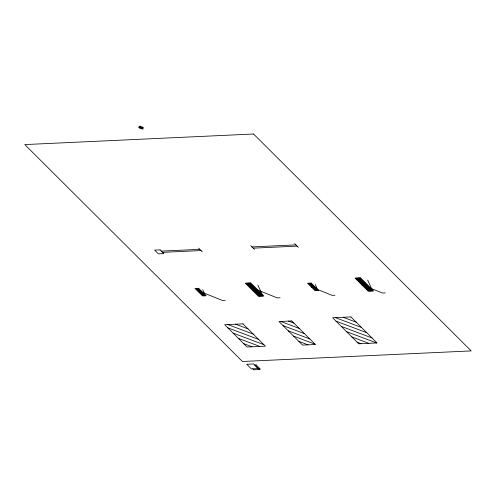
<?xml version="1.0" encoding="UTF-8"?>
<svg xmlns="http://www.w3.org/2000/svg" width="496" height="496" viewBox="0 0 496 496"><rect width="100%" height="100%" fill="white"/><g stroke="black" fill="none" stroke-linecap="round" stroke-linejoin="round"><path stroke-width="0.74" d="M140.901 128.135L142.247 128.073M161.367 251.106L199.795 249.333M251.956 246.921L295.876 244.888M162.607 252.346L201.041 250.573M253.196 248.161L297.116 246.128M225.165 300.303L222.369 300.433L201.494 292.051M280.066 297.767L277.27 297.898L256.395 289.515M334.967 295.232L332.171 295.356L311.296 286.973M385.293 292.9L382.497 293.031L361.621 284.648M343.151 317.279L356.19 322.177M335.389 317.638L361.466 327.434M336.009 321.148L366.742 332.692M341.285 326.405L372.025 337.956M346.561 331.663L376.644 342.965M351.838 336.92L368.881 343.325M357.114 342.178L361.113 343.685M288.498 321.104L293.992 323.163M280.736 321.464L299.268 328.426M283.03 325.599L304.544 333.684M288.306 330.857L309.82 338.942M293.582 336.114L315.096 344.199M298.859 341.372L308.078 344.838M235.55 324.198L248.025 328.885M227.788 324.558L253.301 334.143M227.844 327.856L258.577 339.4M233.12 333.114L263.853 344.664M238.396 338.371L259.823 346.419M243.672 343.629L252.055 346.778M359.668 277.927L372.725 290.947M358.751 277.971L371.808 290.985M357.839 278.014L370.896 291.028M356.922 278.058L369.979 291.071M356.004 278.101L369.067 291.115M294.63 243.648L298.363 247.368M310.31 283.129L317.769 290.569M309.392 283.173L316.857 290.606M308.481 283.216L315.94 290.65M141.341 127.143L142.216 128.018M250.709 245.681L254.442 249.401M249.866 283.005L262.923 296.019M248.949 283.049L262.006 296.062M248.037 283.092L261.094 296.106M247.12 283.135L260.177 296.149M246.202 283.173L259.265 296.193M198.555 248.093L202.287 251.807M197.761 288.331L205.226 295.771M196.844 288.374L204.309 295.814M195.932 288.418L203.391 295.858M258.255 368.596L253.592 363.946L246.729 364.262L251.391 368.912L259.061 368.565L259.991 369.495L253.772 369.787L252.836 368.857M367.703 280.091L371.777 289.044M315.27 284.512L317.44 289.286M257.901 285.169L261.975 294.122M202.721 289.714L204.898 294.488M140.38 126.213L139.035 126.275L141.775 129.01L143.127 128.948L140.38 126.213M142.687 127.081L138.595 127.267L139.469 128.142L143.567 127.956L142.687 127.081M253.555 134.007L24.8 144.584L242.445 361.491L471.2 350.914L253.555 134.007M160.121 249.866L154.634 250.12L158.367 253.84L163.854 253.586L160.121 249.866M250.778 282.962L245.291 283.216L258.348 296.23L263.841 295.976L250.778 282.962M360.58 277.89L355.093 278.144L368.15 291.158L373.643 290.904L360.58 277.89M198.679 288.294L195.015 288.461L202.48 295.895L206.138 295.728L198.679 288.294M311.221 283.086L307.563 283.259L315.028 290.693L318.686 290.526L311.221 283.086M350.914 316.919L332.618 317.762L358.732 343.796L377.034 342.947L350.914 316.919M291.766 320.949L278.957 321.544L302.585 345.092L315.4 344.503L291.766 320.949M242.978 323.857L224.676 324.7L247.064 347.014L265.366 346.165L242.978 323.857M256.128 364.932L254.758 364.994L258.838 369.067L260.214 368.999L256.128 364.932"/></g></svg>
